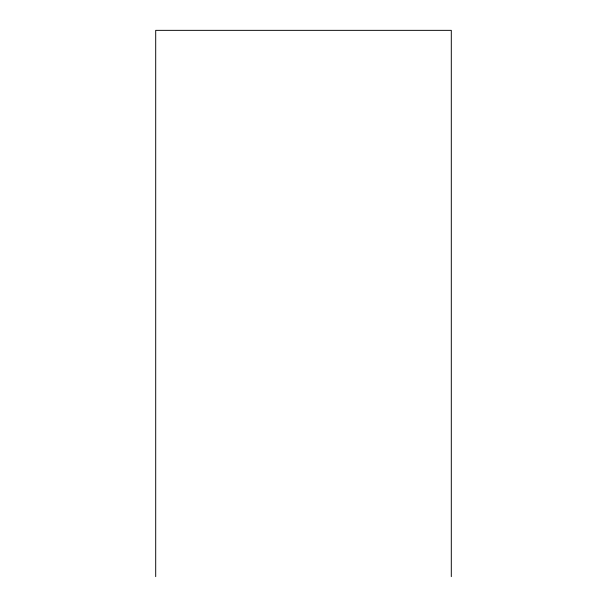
<?xml version="1.0" encoding="UTF-8"?>
<svg xmlns="http://www.w3.org/2000/svg" width="607" height="607" viewBox="0 0 607 607"><rect width="100%" height="100%" fill="white"/><g stroke="black" fill="none" stroke-linecap="round" stroke-linejoin="round"><path stroke-width="0.91" d="M451.297 576.65L451.297 30.35L155.703 30.35L155.703 576.65"/></g></svg>
